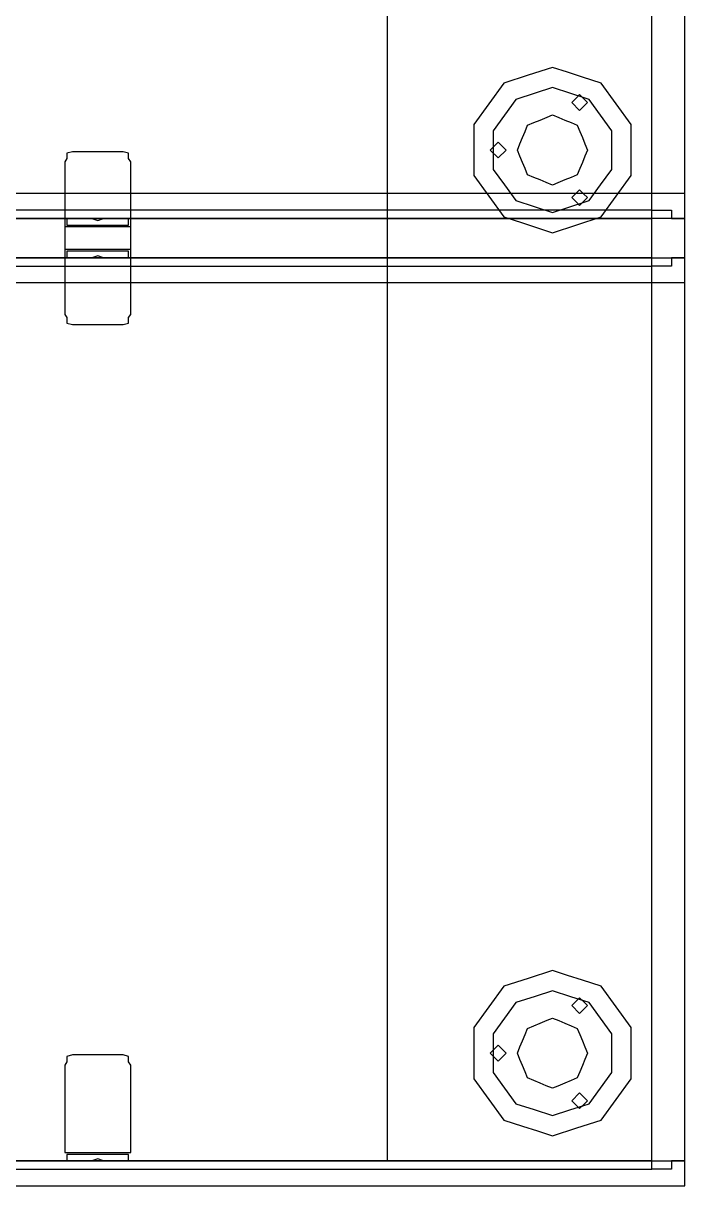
# Model space of a CAD drawing. Extents: x -23.2 to 18.8, y -18.4 to 11.3.
# Drawn here: x 2.0464 to 2.3004, y 4.6954 to 5.1419 of the extents above; entities that cross this region are included whole.
import ezdxf

# ---------------------------------------------------------------- set-up
doc = ezdxf.new("R2010")
doc.units = 0
doc.layers.add('FURNISHINGELEMENT', color=8, linetype='CONTINUOUS')

msp = doc.modelspace()

# ---------------------------------------------------------------- linework, layer by layer
at = {"layer": 'FURNISHINGELEMENT'}
for p, q in [((2.18614, 5.41372, 4.45759), (2.18614, 5.05177, 4.45759)), ((2.28774, 5.05177, 3.55112), (2.28774, 5.41372, 3.55112)), ((2.28774, 5.05177, 4.45759), (2.28774, 5.41372, 4.45759)), ((2.28774, 5.05177, 5.05052), (2.28774, 5.41372, 5.05052)), ((2.28774, 5.05177, 3.76385), (2.28774, 5.41372, 3.76385)), ((2.30044, 5.05177, 5.36405), (2.30044, 5.41372, 5.36405)), ((2.24031, 5.12188, 3.5416), (2.23098, 5.11884, 3.5416)), ((2.24964, 5.12491, 3.5416), (2.24031, 5.12188, 3.5416)), ((2.25539, 5.12304, 3.5416), (2.24964, 5.12491, 3.5416)), ((2.26115, 5.12117, 3.5416), (2.25539, 5.12304, 3.5416)), ((2.2683, 5.11884, 3.5416), (2.26115, 5.12117, 3.5416)), ((2.23098, 5.11884, 3.5416), (2.22522, 5.11091, 3.5416)), ((2.24964, 5.11714, 3.46351), (2.24295, 5.11496, 3.46351)), ((2.25669, 5.11485, 3.46351), (2.24964, 5.11714, 3.46351)), ((2.27407, 5.11091, 3.5416), (2.2683, 5.11884, 3.5416)), ((2.23555, 5.11256, 3.46351), (2.23119, 5.10656, 3.46351)), ((2.24295, 5.11496, 3.46351), (2.23555, 5.11256, 3.46351)), ((2.26374, 5.11256, 3.46351), (2.25669, 5.11485, 3.46351)), ((2.25705, 5.11144, 3.5416), (2.25856, 5.11295, 3.5416)), ((2.25856, 5.11295, 3.5416), (2.26008, 5.11447, 3.5416)), ((2.26008, 5.11447, 3.5416), (2.2616, 5.11295, 3.5416)), ((2.2616, 5.11295, 3.5416), (2.26311, 5.11144, 3.5416)), ((2.26809, 5.10656, 3.46351), (2.26374, 5.11256, 3.46351)), ((2.22522, 5.11091, 3.5416), (2.21945, 5.10297, 3.5416)), ((2.26008, 5.1084, 3.5416), (2.25705, 5.11144, 3.5416)), ((2.2616, 5.10992, 3.5416), (2.26008, 5.1084, 3.5416)), ((2.26311, 5.11144, 3.5416), (2.2616, 5.10992, 3.5416)), ((2.27984, 5.10297, 3.5416), (2.27407, 5.11091, 3.5416)), ((2.21945, 5.10297, 3.5416), (2.21945, 5.09316, 3.5416)), ((2.23119, 5.10656, 3.46351), (2.22684, 5.10057, 3.46351)), ((2.24011, 5.10269, 3.46351), (2.2425, 5.10368, 3.46351)), ((2.2425, 5.10368, 3.46351), (2.24488, 5.10466, 3.46351)), ((2.24488, 5.10466, 3.46351), (2.24757, 5.10578, 3.46351)), ((2.24757, 5.10578, 3.46351), (2.24964, 5.10664, 3.46351)), ((2.24964, 5.10664, 3.46351), (2.25203, 5.10565, 3.46351)), ((2.25203, 5.10565, 3.46351), (2.25441, 5.10466, 3.46351)), ((2.25441, 5.10466, 3.46351), (2.25679, 5.10368, 3.46351)), ((2.25679, 5.10368, 3.46351), (2.25917, 5.10269, 3.46351)), ((2.27245, 5.10057, 3.46351), (2.26809, 5.10656, 3.46351)), ((2.27984, 5.09316, 3.5416), (2.27984, 5.10297, 3.5416)), ((2.22684, 5.10057, 3.46351), (2.22684, 5.09316, 3.46351)), ((2.23814, 5.09793, 3.46351), (2.23913, 5.10031, 3.46351)), ((2.23913, 5.10031, 3.46351), (2.24011, 5.10269, 3.46351)), ((2.25917, 5.10269, 3.46351), (2.26016, 5.10031, 3.46351)), ((2.26016, 5.10031, 3.46351), (2.26115, 5.09793, 3.46351)), ((2.27245, 5.09316, 3.46351), (2.27245, 5.10057, 3.46351)), ((2.22577, 5.09316, 3.5416), (2.22881, 5.09619, 3.5416)), ((2.22881, 5.09619, 3.5416), (2.23184, 5.09316, 3.5416)), ((2.23617, 5.09316, 3.46351), (2.23715, 5.09554, 3.46351)), ((2.23715, 5.09554, 3.46351), (2.23814, 5.09793, 3.46351)), ((2.26115, 5.09793, 3.46351), (2.26213, 5.09554, 3.46351)), ((2.26213, 5.09554, 3.46351), (2.26312, 5.09316, 3.46351)), ((2.06319, 5.08988, 4.96468), (2.06232, 5.08861, 4.963)), ((2.06529, 5.09247, 4.96382), (2.06319, 5.09194, 4.96313)), ((2.06319, 5.09194, 4.96313), (2.06319, 5.08988, 4.96468)), ((2.08474, 5.09247, 4.96382), (2.06529, 5.09247, 4.96382)), ((2.08685, 5.09194, 4.96313), (2.08474, 5.09247, 4.96382)), ((2.08685, 5.08988, 4.96468), (2.08685, 5.09194, 4.96313)), ((2.08772, 5.08861, 4.963), (2.08685, 5.08988, 4.96468)), ((2.21945, 5.09316, 3.5416), (2.21945, 5.08335, 3.5416)), ((2.22881, 5.09013, 3.5416), (2.22577, 5.09316, 3.5416)), ((2.22684, 5.09316, 3.46351), (2.22684, 5.08575, 3.46351)), ((2.23184, 5.09316, 3.5416), (2.22881, 5.09013, 3.5416)), ((2.23715, 5.09078, 3.46351), (2.23617, 5.09316, 3.46351)), ((2.23814, 5.0884, 3.46351), (2.23715, 5.09078, 3.46351)), ((2.26213, 5.09078, 3.46351), (2.26115, 5.0884, 3.46351)), ((2.26312, 5.09316, 3.46351), (2.26213, 5.09078, 3.46351)), ((2.27245, 5.08575, 3.46351), (2.27245, 5.09316, 3.46351)), ((2.27984, 5.08335, 3.5416), (2.27984, 5.09316, 3.5416)), ((2.06232, 5.08861, 4.963), (2.06232, 5.07657, 4.94702)), ((2.08772, 5.07657, 4.94702), (2.08772, 5.08861, 4.963)), ((2.22684, 5.08575, 3.46351), (2.23119, 5.07976, 3.46351)), ((2.23913, 5.08601, 3.46351), (2.23814, 5.0884, 3.46351)), ((2.24011, 5.08363, 3.46351), (2.23913, 5.08601, 3.46351)), ((2.26016, 5.08601, 3.46351), (2.25917, 5.08363, 3.46351)), ((2.26115, 5.0884, 3.46351), (2.26016, 5.08601, 3.46351)), ((2.26809, 5.07976, 3.46351), (2.27245, 5.08575, 3.46351)), ((2.21945, 5.08335, 3.5416), (2.22522, 5.07541, 3.5416)), ((2.2425, 5.08264, 3.46351), (2.24011, 5.08363, 3.46351)), ((2.24488, 5.08166, 3.46351), (2.2425, 5.08264, 3.46351)), ((2.24726, 5.08067, 3.46351), (2.24488, 5.08166, 3.46351)), ((2.24964, 5.07968, 3.46351), (2.24726, 5.08067, 3.46351)), ((2.25172, 5.08054, 3.46351), (2.24964, 5.07968, 3.46351)), ((2.25441, 5.08166, 3.46351), (2.25172, 5.08054, 3.46351)), ((2.25679, 5.08264, 3.46351), (2.25441, 5.08166, 3.46351)), ((2.25917, 5.08363, 3.46351), (2.25679, 5.08264, 3.46351)), ((2.27407, 5.07541, 3.5416), (2.27984, 5.08335, 3.5416)), ((2.30044, 5.07642, 5.36405), (1.86229, 5.07642, 5.36405)), ((2.06232, 5.07657, 4.94702), (2.06232, 5.07575, 4.94634)), ((2.08772, 5.07575, 4.94634), (2.08772, 5.07657, 4.94702)), ((2.23119, 5.07976, 3.46351), (2.23555, 5.07376, 3.46351)), ((2.25705, 5.07488, 3.5416), (2.26008, 5.07792, 3.5416)), ((2.26008, 5.07792, 3.5416), (2.2616, 5.0764, 3.5416)), ((2.2616, 5.0764, 3.5416), (2.26311, 5.07488, 3.5416)), ((2.26374, 5.07376, 3.46351), (2.26809, 5.07976, 3.46351)), ((2.30044, 5.06689, 5.36405), (2.30044, 5.07642, 5.36405)), ((2.06232, 5.07575, 4.94634), (2.06232, 5.07471, 4.94609)), ((2.06232, 5.07471, 4.94609), (2.06232, 5.05686, 4.94609)), ((2.08772, 5.07471, 4.94609), (2.08772, 5.07575, 4.94634)), ((2.08772, 5.05686, 4.94609), (2.08772, 5.07471, 4.94609)), ((2.22522, 5.07541, 3.5416), (2.23098, 5.06748, 3.5416)), ((2.23555, 5.07376, 3.46351), (2.2426, 5.07147, 3.46351)), ((2.25634, 5.07136, 3.46351), (2.26374, 5.07376, 3.46351)), ((2.25856, 5.07337, 3.5416), (2.25705, 5.07488, 3.5416)), ((2.26008, 5.07185, 3.5416), (2.25856, 5.07337, 3.5416)), ((2.2616, 5.07337, 3.5416), (2.26008, 5.07185, 3.5416)), ((2.26311, 5.07488, 3.5416), (2.2616, 5.07337, 3.5416)), ((2.2683, 5.06748, 3.5416), (2.27407, 5.07541, 3.5416)), ((2.28774, 5.07007, 3.55112), (1.86229, 5.07007, 3.55112)), ((2.23098, 5.06748, 3.5416), (2.23814, 5.06515, 3.5416)), ((2.2426, 5.07147, 3.46351), (2.24964, 5.06918, 3.46351)), ((2.24964, 5.06918, 3.46351), (2.25634, 5.07136, 3.46351)), ((2.25897, 5.06444, 3.5416), (2.2683, 5.06748, 3.5416)), ((2.28774, 5.06689, 3.55112), (2.28774, 5.07007, 3.55112)), ((2.28774, 5.06689, 5.36405), (2.28774, 5.07007, 5.36405)), ((2.28774, 5.07007, 5.36405), (2.29541, 5.07007, 5.36405)), ((2.29541, 5.07007, 5.36405), (2.29541, 5.06689, 5.36405)), ((2.30044, 5.06689, 5.36405), (1.86229, 5.06689, 5.36405)), ((1.86229, 5.06689, 5.36405), (2.28774, 5.06689, 5.36405)), ((2.28774, 5.06689, 5.05052), (1.93849, 5.06689, 5.05052)), ((2.28774, 5.06689, 3.76385), (1.93849, 5.06689, 3.76385)), ((2.06232, 5.06361, 4.94684), (2.06232, 5.06181, 4.94609)), ((2.08772, 5.06361, 4.94684), (2.06232, 5.06361, 4.94684)), ((2.0653, 5.06689, 5.01213), (2.06319, 5.06689, 5.01126)), ((2.06319, 5.06689, 5.01126), (2.06319, 5.06435, 5.01126)), ((2.06319, 5.06435, 5.01126), (2.0653, 5.06435, 5.01213)), ((2.08474, 5.06689, 5.01213), (2.0653, 5.06689, 5.01213)), ((2.0653, 5.06435, 5.01213), (2.08474, 5.06435, 5.01213)), ((2.07278, 5.06689, 4.97973), (2.07502, 5.0661, 4.9788)), ((2.07343, 5.06689, 4.97922), (2.07278, 5.06689, 4.97973)), ((2.07343, 5.06689, 4.97922), (2.07278, 5.06689, 4.97973)), ((2.07278, 5.06689, 4.97973), (2.07502, 5.0661, 4.9788)), ((2.07278, 5.06689, 4.99878), (2.07502, 5.0661, 4.99785)), ((2.07343, 5.06689, 4.99827), (2.07278, 5.06689, 4.99878)), ((2.07343, 5.06689, 4.99827), (2.07278, 5.06689, 4.99878)), ((2.07278, 5.06689, 4.99878), (2.07502, 5.0661, 4.99785)), ((2.0742, 5.06689, 4.97891), (2.07343, 5.06689, 4.97922)), ((2.0742, 5.06689, 4.97891), (2.07343, 5.06689, 4.97922)), ((2.0742, 5.06689, 4.99796), (2.07343, 5.06689, 4.99827)), ((2.0742, 5.06689, 4.99796), (2.07343, 5.06689, 4.99827)), ((2.07502, 5.06689, 4.9788), (2.0742, 5.06689, 4.97891)), ((2.07502, 5.06689, 4.9788), (2.0742, 5.06689, 4.97891)), ((2.07502, 5.06689, 4.99785), (2.0742, 5.06689, 4.99796)), ((2.07502, 5.06689, 4.99785), (2.0742, 5.06689, 4.99796)), ((2.07502, 5.0661, 4.9788), (2.07726, 5.06689, 4.97973)), ((2.07584, 5.06689, 4.97891), (2.07502, 5.06689, 4.9788)), ((2.07502, 5.0661, 4.9788), (2.07726, 5.06689, 4.97973)), ((2.07584, 5.06689, 4.97891), (2.07502, 5.06689, 4.9788)), ((2.07502, 5.0661, 4.99785), (2.07726, 5.06689, 4.99878)), ((2.07584, 5.06689, 4.99796), (2.07502, 5.06689, 4.99785)), ((2.07502, 5.0661, 4.99785), (2.07726, 5.06689, 4.99878)), ((2.07584, 5.06689, 4.99796), (2.07502, 5.06689, 4.99785)), ((2.0766, 5.06689, 4.97922), (2.07584, 5.06689, 4.97891)), ((2.0766, 5.06689, 4.97922), (2.07584, 5.06689, 4.97891)), ((2.0766, 5.06689, 4.99827), (2.07584, 5.06689, 4.99796)), ((2.0766, 5.06689, 4.99827), (2.07584, 5.06689, 4.99796)), ((2.07726, 5.06689, 4.97973), (2.0766, 5.06689, 4.97922)), ((2.07726, 5.06689, 4.97973), (2.0766, 5.06689, 4.97922)), ((2.07726, 5.06689, 4.99878), (2.0766, 5.06689, 4.99827)), ((2.07726, 5.06689, 4.99878), (2.0766, 5.06689, 4.99827)), ((2.08685, 5.06689, 5.01126), (2.08474, 5.06689, 5.01213)), ((2.08474, 5.06435, 5.01213), (2.08685, 5.06435, 5.01126)), ((2.08685, 5.06435, 5.01126), (2.08685, 5.06689, 5.01126)), ((2.08772, 5.06181, 4.94609), (2.08772, 5.06361, 4.94684)), ((2.28774, 5.06689, 4.45759), (2.18614, 5.06689, 4.45759)), ((2.18614, 5.06689, 4.45759), (2.18614, 4.70494, 4.45759)), ((2.23814, 5.06515, 3.5416), (2.24389, 5.06328, 3.5416)), ((2.24389, 5.06328, 3.5416), (2.24964, 5.06141, 3.5416)), ((2.24964, 5.06141, 3.5416), (2.25897, 5.06444, 3.5416)), ((2.28774, 4.70494, 3.55112), (2.28774, 5.06689, 3.55112)), ((2.28774, 4.70494, 4.45759), (2.28774, 5.06689, 4.45759)), ((2.28774, 4.70494, 5.05052), (2.28774, 5.06689, 5.05052)), ((2.28774, 4.70494, 3.76385), (2.28774, 5.06689, 3.76385)), ((2.29541, 5.06689, 5.36405), (2.30044, 5.06689, 5.36405)), ((2.30044, 4.70494, 5.36405), (2.30044, 5.06689, 5.36405)), ((2.06232, 5.06181, 4.94609), (2.06232, 5.04395, 4.94609)), ((2.08772, 5.04395, 4.94609), (2.08772, 5.06181, 4.94609)), ((2.06232, 5.05686, 4.94609), (2.06232, 5.05506, 4.94684)), ((2.06232, 5.05506, 4.94684), (2.08772, 5.05506, 4.94684)), ((2.06529, 5.05431, 5.01213), (2.06319, 5.05431, 5.01126)), ((2.06319, 5.05431, 5.01126), (2.06319, 5.05177, 5.01126)), ((2.08474, 5.05431, 5.01213), (2.06529, 5.05431, 5.01213)), ((2.08685, 5.05431, 5.01126), (2.08474, 5.05431, 5.01213)), ((2.08685, 5.05177, 5.01126), (2.08685, 5.05431, 5.01126)), ((2.08772, 5.05506, 4.94684), (2.08772, 5.05686, 4.94609)), ((1.86229, 5.05177, 5.36405), (2.30044, 5.05177, 5.36405)), ((2.28774, 5.05177, 5.36405), (1.86229, 5.05177, 5.36405)), ((1.93849, 5.05177, 5.05052), (2.28774, 5.05177, 5.05052)), ((1.93849, 5.05177, 3.76385), (2.28774, 5.05177, 3.76385)), ((2.06319, 5.05177, 5.01126), (2.06529, 5.05177, 5.01213)), ((2.06529, 5.05177, 5.01213), (2.08474, 5.05177, 5.01213)), ((2.07502, 5.05256, 4.9788), (2.07278, 5.05177, 4.97973)), ((2.07502, 5.05256, 4.9788), (2.07278, 5.05177, 4.97973)), ((2.07502, 5.05256, 4.99785), (2.07278, 5.05177, 4.99878)), ((2.07502, 5.05256, 4.99785), (2.07278, 5.05177, 4.99878)), ((2.07278, 5.05177, 4.97973), (2.07343, 5.05177, 4.97922)), ((2.07278, 5.05177, 4.97973), (2.07343, 5.05177, 4.97922)), ((2.07278, 5.05177, 4.99878), (2.07343, 5.05177, 4.99827)), ((2.07278, 5.05177, 4.99878), (2.07343, 5.05177, 4.99827)), ((2.07343, 5.05177, 4.97922), (2.0742, 5.05177, 4.97891)), ((2.07343, 5.05177, 4.97922), (2.0742, 5.05177, 4.97891)), ((2.07343, 5.05177, 4.99827), (2.0742, 5.05177, 4.99796)), ((2.07343, 5.05177, 4.99827), (2.0742, 5.05177, 4.99796)), ((2.0742, 5.05177, 4.97891), (2.07502, 5.05177, 4.9788)), ((2.0742, 5.05177, 4.97891), (2.07502, 5.05177, 4.9788)), ((2.0742, 5.05177, 4.99796), (2.07502, 5.05177, 4.99785)), ((2.0742, 5.05177, 4.99796), (2.07502, 5.05177, 4.99785)), ((2.07726, 5.05177, 4.97973), (2.07502, 5.05256, 4.9788)), ((2.07726, 5.05177, 4.97973), (2.07502, 5.05256, 4.9788)), ((2.07726, 5.05177, 4.99878), (2.07502, 5.05256, 4.99785)), ((2.07726, 5.05177, 4.99878), (2.07502, 5.05256, 4.99785)), ((2.07502, 5.05177, 4.9788), (2.07584, 5.05177, 4.97891)), ((2.07502, 5.05177, 4.9788), (2.07584, 5.05177, 4.97891)), ((2.07502, 5.05177, 4.99785), (2.07584, 5.05177, 4.99796)), ((2.07502, 5.05177, 4.99785), (2.07584, 5.05177, 4.99796)), ((2.07584, 5.05177, 4.97891), (2.0766, 5.05177, 4.97922)), ((2.07584, 5.05177, 4.97891), (2.0766, 5.05177, 4.97922)), ((2.07584, 5.05177, 4.99796), (2.0766, 5.05177, 4.99827)), ((2.07584, 5.05177, 4.99796), (2.0766, 5.05177, 4.99827)), ((2.0766, 5.05177, 4.97922), (2.07726, 5.05177, 4.97973)), ((2.0766, 5.05177, 4.97922), (2.07726, 5.05177, 4.97973)), ((2.0766, 5.05177, 4.99827), (2.07726, 5.05177, 4.99878)), ((2.0766, 5.05177, 4.99827), (2.07726, 5.05177, 4.99878)), ((2.08474, 5.05177, 5.01213), (2.08685, 5.05177, 5.01126)), ((2.18614, 5.05177, 4.45759), (2.28774, 5.05177, 4.45759)), ((2.28774, 5.0486, 3.55112), (2.28774, 5.05177, 3.55112)), ((2.28774, 5.0486, 5.36405), (2.28774, 5.05177, 5.36405)), ((2.30044, 5.05177, 5.36405), (2.29541, 5.05177, 5.36405)), ((2.29541, 5.05177, 5.36405), (2.29541, 5.0486, 5.36405)), ((2.30044, 5.04225, 5.36405), (2.30044, 5.05177, 5.36405)), ((1.86229, 5.0486, 3.55112), (2.28774, 5.0486, 3.55112)), ((2.29541, 5.0486, 5.36405), (2.28774, 5.0486, 5.36405)), ((1.86229, 5.04225, 5.36405), (2.30044, 5.04225, 5.36405)), ((2.06232, 5.04395, 4.94609), (2.06232, 5.04291, 4.94634)), ((2.06232, 5.04291, 4.94634), (2.06232, 5.0421, 4.94702)), ((2.06232, 5.0421, 4.94702), (2.06232, 5.03005, 4.963)), ((2.08772, 5.04291, 4.94634), (2.08772, 5.04395, 4.94609)), ((2.08772, 5.0421, 4.94702), (2.08772, 5.04291, 4.94634)), ((2.08772, 5.03005, 4.963), (2.08772, 5.0421, 4.94702)), ((2.06232, 5.03005, 4.963), (2.06319, 5.02879, 4.96468)), ((2.06319, 5.02879, 4.96468), (2.06319, 5.02672, 4.96313)), ((2.08685, 5.02879, 4.96468), (2.08772, 5.03005, 4.963)), ((2.08685, 5.02672, 4.96313), (2.08685, 5.02879, 4.96468)), ((2.06319, 5.02672, 4.96313), (2.06529, 5.0262, 4.96382)), ((2.06529, 5.0262, 4.96382), (2.08474, 5.0262, 4.96382)), ((2.08474, 5.0262, 4.96382), (2.08685, 5.02672, 4.96313)), ((2.24964, 4.77808, 3.5416), (2.24031, 4.77505, 3.5416)), ((2.25539, 4.77621, 3.5416), (2.24964, 4.77808, 3.5416)), ((2.24031, 4.77505, 3.5416), (2.23098, 4.77202, 3.5416)), ((2.26115, 4.77434, 3.5416), (2.25539, 4.77621, 3.5416)), ((2.2683, 4.77202, 3.5416), (2.26115, 4.77434, 3.5416)), ((2.23098, 4.77202, 3.5416), (2.22522, 4.76408, 3.5416)), ((2.24295, 4.76814, 3.46351), (2.23555, 4.76573, 3.46351)), ((2.24964, 4.77031, 3.46351), (2.24295, 4.76814, 3.46351)), ((2.25669, 4.76802, 3.46351), (2.24964, 4.77031, 3.46351)), ((2.26374, 4.76573, 3.46351), (2.25669, 4.76802, 3.46351)), ((2.27407, 4.76408, 3.5416), (2.2683, 4.77202, 3.5416)), ((2.22522, 4.76408, 3.5416), (2.21945, 4.75614, 3.5416)), ((2.23555, 4.76573, 3.46351), (2.23119, 4.75974, 3.46351)), ((2.25705, 4.76461, 3.5416), (2.25856, 4.76613, 3.5416)), ((2.26008, 4.76158, 3.5416), (2.25705, 4.76461, 3.5416)), ((2.25856, 4.76613, 3.5416), (2.26008, 4.76764, 3.5416)), ((2.26008, 4.76764, 3.5416), (2.2616, 4.76613, 3.5416)), ((2.2616, 4.76613, 3.5416), (2.26311, 4.76461, 3.5416)), ((2.26311, 4.76461, 3.5416), (2.2616, 4.76309, 3.5416)), ((2.26809, 4.75974, 3.46351), (2.26374, 4.76573, 3.46351)), ((2.27984, 4.75614, 3.5416), (2.27407, 4.76408, 3.5416)), ((2.23119, 4.75974, 3.46351), (2.22684, 4.75374, 3.46351)), ((2.24757, 4.75895, 3.46351), (2.24964, 4.75981, 3.46351)), ((2.24964, 4.75981, 3.46351), (2.25203, 4.75882, 3.46351)), ((2.2616, 4.76309, 3.5416), (2.26008, 4.76158, 3.5416)), ((2.27245, 4.75374, 3.46351), (2.26809, 4.75974, 3.46351)), ((2.21945, 4.75614, 3.5416), (2.21945, 4.74633, 3.5416)), ((2.23913, 4.75348, 3.46351), (2.24011, 4.75586, 3.46351)), ((2.24011, 4.75586, 3.46351), (2.2425, 4.75685, 3.46351)), ((2.2425, 4.75685, 3.46351), (2.24488, 4.75784, 3.46351)), ((2.24488, 4.75784, 3.46351), (2.24757, 4.75895, 3.46351)), ((2.25203, 4.75882, 3.46351), (2.25441, 4.75784, 3.46351)), ((2.25441, 4.75784, 3.46351), (2.25679, 4.75685, 3.46351)), ((2.25679, 4.75685, 3.46351), (2.25917, 4.75586, 3.46351)), ((2.25917, 4.75586, 3.46351), (2.26016, 4.75348, 3.46351)), ((2.27984, 4.74633, 3.5416), (2.27984, 4.75614, 3.5416)), ((2.22684, 4.75374, 3.46351), (2.22684, 4.74633, 3.46351)), ((2.23715, 4.74872, 3.46351), (2.23814, 4.7511, 3.46351)), ((2.23814, 4.7511, 3.46351), (2.23913, 4.75348, 3.46351)), ((2.26016, 4.75348, 3.46351), (2.26115, 4.7511, 3.46351)), ((2.26115, 4.7511, 3.46351), (2.26213, 4.74872, 3.46351)), ((2.27245, 4.74633, 3.46351), (2.27245, 4.75374, 3.46351)), ((2.06529, 4.74564, 4.96382), (2.06319, 4.74511, 4.96313)), ((2.08474, 4.74564, 4.96382), (2.06529, 4.74564, 4.96382)), ((2.08685, 4.74511, 4.96313), (2.08474, 4.74564, 4.96382)), ((2.21945, 4.74633, 3.5416), (2.21945, 4.73652, 3.5416)), ((2.22577, 4.74633, 3.5416), (2.22881, 4.74937, 3.5416)), ((2.22881, 4.7433, 3.5416), (2.22577, 4.74633, 3.5416)), ((2.22684, 4.74633, 3.46351), (2.22684, 4.73892, 3.46351)), ((2.22881, 4.74937, 3.5416), (2.23184, 4.74633, 3.5416)), ((2.23184, 4.74633, 3.5416), (2.22881, 4.7433, 3.5416)), ((2.23617, 4.74633, 3.46351), (2.23715, 4.74872, 3.46351)), ((2.23715, 4.74395, 3.46351), (2.23617, 4.74633, 3.46351)), ((2.26213, 4.74872, 3.46351), (2.26312, 4.74633, 3.46351)), ((2.26312, 4.74633, 3.46351), (2.26213, 4.74395, 3.46351)), ((2.27245, 4.73892, 3.46351), (2.27245, 4.74633, 3.46351)), ((2.27984, 4.73652, 3.5416), (2.27984, 4.74633, 3.5416)), ((2.06319, 4.74305, 4.96468), (2.06232, 4.74179, 4.963)), ((2.06232, 4.74179, 4.963), (2.06232, 4.72974, 4.94702)), ((2.06319, 4.74511, 4.96313), (2.06319, 4.74305, 4.96468)), ((2.08685, 4.74305, 4.96468), (2.08685, 4.74511, 4.96313)), ((2.08772, 4.74179, 4.963), (2.08685, 4.74305, 4.96468)), ((2.08772, 4.72974, 4.94702), (2.08772, 4.74179, 4.963)), ((2.23814, 4.74157, 3.46351), (2.23715, 4.74395, 3.46351)), ((2.23913, 4.73919, 3.46351), (2.23814, 4.74157, 3.46351)), ((2.26115, 4.74157, 3.46351), (2.26016, 4.73919, 3.46351)), ((2.26213, 4.74395, 3.46351), (2.26115, 4.74157, 3.46351)), ((2.22684, 4.73892, 3.46351), (2.23119, 4.73293, 3.46351)), ((2.24011, 4.7368, 3.46351), (2.23913, 4.73919, 3.46351)), ((2.2425, 4.73582, 3.46351), (2.24011, 4.7368, 3.46351)), ((2.25917, 4.7368, 3.46351), (2.25679, 4.73582, 3.46351)), ((2.26016, 4.73919, 3.46351), (2.25917, 4.7368, 3.46351)), ((2.26809, 4.73293, 3.46351), (2.27245, 4.73892, 3.46351)), ((2.21945, 4.73652, 3.5416), (2.22522, 4.72859, 3.5416)), ((2.23119, 4.73293, 3.46351), (2.23555, 4.72694, 3.46351)), ((2.24488, 4.73483, 3.46351), (2.2425, 4.73582, 3.46351)), ((2.24726, 4.73384, 3.46351), (2.24488, 4.73483, 3.46351)), ((2.24964, 4.73286, 3.46351), (2.24726, 4.73384, 3.46351)), ((2.25172, 4.73372, 3.46351), (2.24964, 4.73286, 3.46351)), ((2.25441, 4.73483, 3.46351), (2.25172, 4.73372, 3.46351)), ((2.25679, 4.73582, 3.46351), (2.25441, 4.73483, 3.46351)), ((2.26374, 4.72694, 3.46351), (2.26809, 4.73293, 3.46351)), ((2.27407, 4.72859, 3.5416), (2.27984, 4.73652, 3.5416)), ((2.06232, 4.72974, 4.94702), (2.06232, 4.72892, 4.94634)), ((2.06232, 4.72892, 4.94634), (2.06232, 4.72789, 4.94609)), ((2.06232, 4.72789, 4.94609), (2.06232, 4.71003, 4.94609)), ((2.08772, 4.72892, 4.94634), (2.08772, 4.72974, 4.94702)), ((2.08772, 4.72789, 4.94609), (2.08772, 4.72892, 4.94634)), ((2.08772, 4.71003, 4.94609), (2.08772, 4.72789, 4.94609)), ((2.22522, 4.72859, 3.5416), (2.23098, 4.72065, 3.5416)), ((2.25705, 4.72806, 3.5416), (2.26008, 4.73109, 3.5416)), ((2.25856, 4.72654, 3.5416), (2.25705, 4.72806, 3.5416)), ((2.26008, 4.73109, 3.5416), (2.2616, 4.72957, 3.5416)), ((2.2616, 4.72957, 3.5416), (2.26311, 4.72806, 3.5416)), ((2.26311, 4.72806, 3.5416), (2.2616, 4.72654, 3.5416)), ((2.2683, 4.72065, 3.5416), (2.27407, 4.72859, 3.5416)), ((2.23555, 4.72694, 3.46351), (2.2426, 4.72465, 3.46351)), ((2.2426, 4.72465, 3.46351), (2.24964, 4.72236, 3.46351)), ((2.24964, 4.72236, 3.46351), (2.25634, 4.72453, 3.46351)), ((2.25634, 4.72453, 3.46351), (2.26374, 4.72694, 3.46351)), ((2.26008, 4.72503, 3.5416), (2.25856, 4.72654, 3.5416)), ((2.2616, 4.72654, 3.5416), (2.26008, 4.72503, 3.5416)), ((2.23098, 4.72065, 3.5416), (2.23814, 4.71832, 3.5416)), ((2.25897, 4.71762, 3.5416), (2.2683, 4.72065, 3.5416)), ((2.23814, 4.71832, 3.5416), (2.24389, 4.71646, 3.5416)), ((2.24389, 4.71646, 3.5416), (2.24964, 4.71459, 3.5416)), ((2.24964, 4.71459, 3.5416), (2.25897, 4.71762, 3.5416)), ((2.06232, 4.71003, 4.94609), (2.06232, 4.70823, 4.94684)), ((2.08772, 4.70823, 4.94684), (2.08772, 4.71003, 4.94609)), ((2.06232, 4.70823, 4.94684), (2.08772, 4.70823, 4.94684)), ((2.06529, 4.70748, 5.01213), (2.06319, 4.70748, 5.01126)), ((2.06319, 4.70748, 5.01126), (2.06319, 4.70494, 5.01126)), ((2.08474, 4.70748, 5.01213), (2.06529, 4.70748, 5.01213)), ((2.07502, 4.70573, 4.9788), (2.07278, 4.70494, 4.97973)), ((2.07502, 4.70573, 4.9788), (2.07278, 4.70494, 4.97973)), ((2.07502, 4.70573, 4.99785), (2.07278, 4.70494, 4.99878)), ((2.07502, 4.70573, 4.99785), (2.07278, 4.70494, 4.99878)), ((2.07726, 4.70494, 4.97973), (2.07502, 4.70573, 4.9788)), ((2.07726, 4.70494, 4.97973), (2.07502, 4.70573, 4.9788)), ((2.07726, 4.70494, 4.99878), (2.07502, 4.70573, 4.99785)), ((2.07726, 4.70494, 4.99878), (2.07502, 4.70573, 4.99785)), ((2.08685, 4.70748, 5.01126), (2.08474, 4.70748, 5.01213)), ((2.08685, 4.70494, 5.01126), (2.08685, 4.70748, 5.01126)), ((1.86229, 4.70494, 5.36405), (2.30044, 4.70494, 5.36405)), ((2.28774, 4.70494, 5.36405), (1.86229, 4.70494, 5.36405)), ((1.86229, 4.70177, 3.55112), (2.28774, 4.70177, 3.55112)), ((1.93849, 4.70494, 5.05052), (2.28774, 4.70494, 5.05052)), ((1.93849, 4.70494, 3.76385), (2.28774, 4.70494, 3.76385)), ((2.06319, 4.70494, 5.01126), (2.06529, 4.70494, 5.01213)), ((2.06529, 4.70494, 5.01213), (2.08474, 4.70494, 5.01213)), ((2.07278, 4.70494, 4.97973), (2.07343, 4.70494, 4.97922)), ((2.07278, 4.70494, 4.97973), (2.07343, 4.70494, 4.97922)), ((2.07278, 4.70494, 4.99878), (2.07343, 4.70494, 4.99827)), ((2.07278, 4.70494, 4.99878), (2.07343, 4.70494, 4.99827)), ((2.07343, 4.70494, 4.97922), (2.0742, 4.70494, 4.97891)), ((2.07343, 4.70494, 4.97922), (2.0742, 4.70494, 4.97891)), ((2.07343, 4.70494, 4.99827), (2.0742, 4.70494, 4.99796)), ((2.07343, 4.70494, 4.99827), (2.0742, 4.70494, 4.99796)), ((2.0742, 4.70494, 4.97891), (2.07502, 4.70494, 4.9788)), ((2.0742, 4.70494, 4.97891), (2.07502, 4.70494, 4.9788)), ((2.0742, 4.70494, 4.99796), (2.07502, 4.70494, 4.99785)), ((2.0742, 4.70494, 4.99796), (2.07502, 4.70494, 4.99785)), ((2.07502, 4.70494, 4.9788), (2.07584, 4.70494, 4.97891)), ((2.07502, 4.70494, 4.9788), (2.07584, 4.70494, 4.97891)), ((2.07502, 4.70494, 4.99785), (2.07584, 4.70494, 4.99796)), ((2.07502, 4.70494, 4.99785), (2.07584, 4.70494, 4.99796)), ((2.07584, 4.70494, 4.97891), (2.0766, 4.70494, 4.97922)), ((2.07584, 4.70494, 4.97891), (2.0766, 4.70494, 4.97922)), ((2.07584, 4.70494, 4.99796), (2.0766, 4.70494, 4.99827)), ((2.07584, 4.70494, 4.99796), (2.0766, 4.70494, 4.99827)), ((2.0766, 4.70494, 4.97922), (2.07726, 4.70494, 4.97973)), ((2.0766, 4.70494, 4.97922), (2.07726, 4.70494, 4.97973)), ((2.0766, 4.70494, 4.99827), (2.07726, 4.70494, 4.99878)), ((2.0766, 4.70494, 4.99827), (2.07726, 4.70494, 4.99878)), ((2.08474, 4.70494, 5.01213), (2.08685, 4.70494, 5.01126)), ((2.18614, 4.70494, 4.45759), (2.28774, 4.70494, 4.45759)), ((2.28774, 4.70177, 3.55112), (2.28774, 4.70494, 3.55112)), ((2.28774, 4.70177, 5.36405), (2.28774, 4.70494, 5.36405)), ((2.29541, 4.70177, 5.36405), (2.28774, 4.70177, 5.36405)), ((2.30044, 4.70494, 5.36405), (2.29541, 4.70494, 5.36405)), ((2.29541, 4.70494, 5.36405), (2.29541, 4.70177, 5.36405)), ((2.30044, 4.69542, 5.36405), (2.30044, 4.70494, 5.36405)), ((1.86229, 4.69542, 5.36405), (2.30044, 4.69542, 5.36405))]:
    msp.add_line(p, q, dxfattribs=at)

doc.saveas('drawing.dxf')
